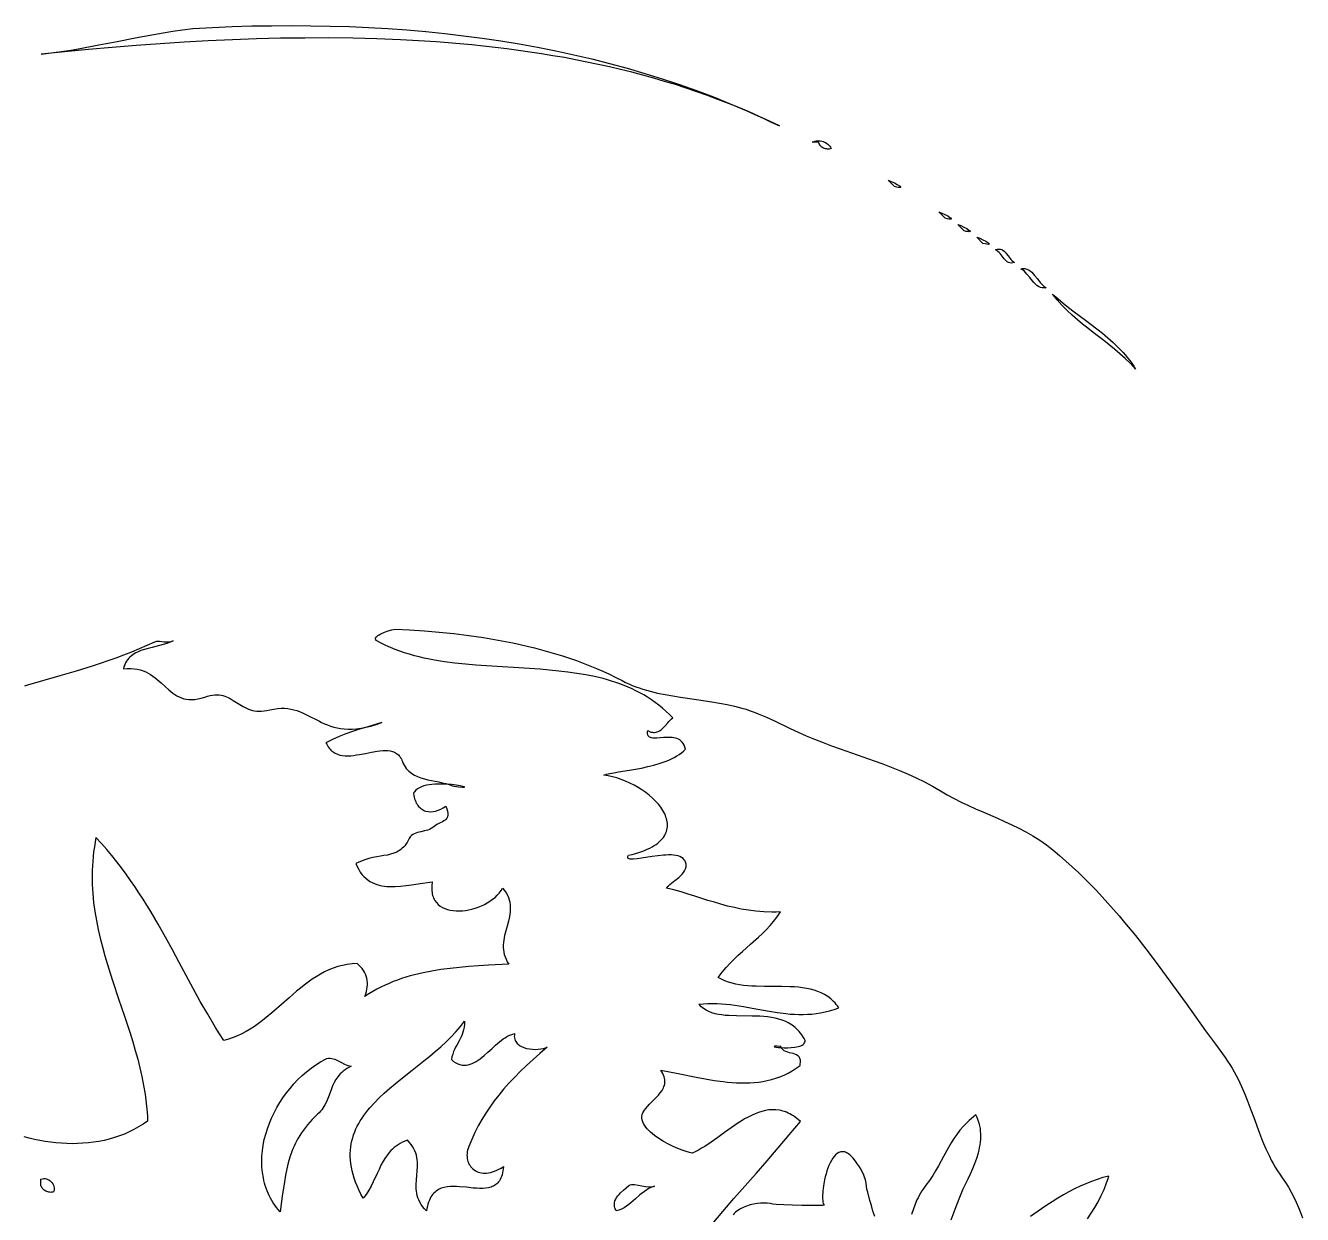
# Model space of a CAD drawing. Extents: x 1 to 451, y 1 to 714.
# Drawn here: x 204.1 to 406, y 525.9 to 714 of the extents above; entities that cross this region are included whole.
import ezdxf

# ---------------------------------------------------------------- set-up
doc = ezdxf.new("R2010")
doc.units = 0
doc.layers.add('Nível Padrão', color=1, linetype='CONTINUOUS')

msp = doc.modelspace()

# ---------------------------------------------------------------- linework, layer by layer
at = {"layer": 'Nível Padrão'}
for points in [[(230.5, 713.5), (233.63, 713.66), (236.76, 713.79), (239.87, 713.89), (242.98, 713.94), (246.07, 713.96), (249.16, 713.94), (252.23, 713.88), (255.29, 713.79), (258.33, 713.65), (261.36, 713.48), (264.38, 713.26), (267.38, 713), (270.37, 712.7), (273.34, 712.35), (276.29, 711.96), (279.23, 711.53), (282.15, 711.05), (285.04, 710.53), (287.92, 709.96), (290.78, 709.35), (293.62, 708.68), (296.44, 707.97), (299.23, 707.21), (302, 706.4), (304.75, 705.54), (307.48, 704.63), (310.18, 703.67), (312.85, 702.66), (315.5, 701.59), (318.13, 700.48), (319.43, 699.9), (320.72, 699.3), (322.01, 698.7), (323.29, 698.08), (321.71, 698.84), (320.11, 699.58), (318.49, 700.29), (316.86, 700.98), (315.23, 701.64), (313.57, 702.28), (311.91, 702.9), (310.23, 703.49), (308.54, 704.06), (306.84, 704.61), (305.13, 705.13), (303.41, 705.63), (301.67, 706.11), (299.93, 706.57), (298.18, 707), (296.42, 707.42), (294.64, 707.81), (292.86, 708.19), (291.07, 708.54), (289.28, 708.88), (287.47, 709.19), (285.66, 709.49), (283.83, 709.77), (282.01, 710.03), (280.17, 710.27), (278.33, 710.5), (276.48, 710.7), (274.63, 710.89), (272.77, 711.07), (270.9, 711.23), (269.03, 711.37), (267.16, 711.5), (265.28, 711.61), (263.39, 711.71), (259.61, 711.86), (255.82, 711.96), (252.02, 712), (248.21, 711.99), (244.4, 711.94), (240.58, 711.84), (236.77, 711.71), (232.95, 711.53), (229.14, 711.32), (225.34, 711.07), (221.54, 710.79), (217.76, 710.49), (213.99, 710.16), (210.24, 709.81), (206.51, 709.43), (208.11, 709.63), (209.68, 709.85), (211.2, 710.09), (212.7, 710.35), (215.64, 710.89), (218.53, 711.45), (221.41, 712.02), (224.34, 712.57), (225.83, 712.83), (227.35, 713.07), (228.91, 713.29), (230.5, 713.5)], [(328.5, 695.5), (328.7, 695.59), (328.91, 695.66), (329.12, 695.71), (329.34, 695.73), (329.56, 695.73), (329.77, 695.72), (329.99, 695.68), (330.2, 695.62), (330.41, 695.54), (330.6, 695.45), (330.79, 695.33), (330.96, 695.2), (331.12, 695.05), (331.27, 694.88), (331.39, 694.7), (331.5, 694.5), (331.35, 694.45), (331.19, 694.43), (331.04, 694.41), (330.88, 694.42), (330.73, 694.44), (330.58, 694.48), (330.29, 694.59), (330.03, 694.75), (329.8, 694.96), (329.71, 695.09), (329.62, 695.22), (329.55, 695.35), (329.5, 695.5), (328.5, 695.5)], [(340.5, 689.5), (340.99, 689.31), (341.48, 689.08), (341.93, 688.84), (342.28, 688.62), (342.4, 688.53), (342.47, 688.45), (342.48, 688.39), (342.47, 688.37), (342.44, 688.36), (342.32, 688.34), (342.13, 688.36), (341.86, 688.41), (341.5, 688.5), (340.5, 689.5)], [(348.5, 684.5), (348.99, 684.31), (349.48, 684.08), (349.93, 683.84), (350.28, 683.62), (350.4, 683.53), (350.47, 683.45), (350.48, 683.39), (350.47, 683.37), (350.44, 683.36), (350.32, 683.34), (350.13, 683.36), (349.86, 683.41), (349.5, 683.5), (348.5, 684.5)], [(351.5, 682.5), (351.99, 682.31), (352.48, 682.08), (352.93, 681.84), (353.28, 681.62), (353.4, 681.53), (353.47, 681.45), (353.48, 681.39), (353.47, 681.37), (353.44, 681.36), (353.32, 681.34), (353.13, 681.36), (352.86, 681.41), (352.5, 681.5), (351.5, 682.5)], [(354.5, 680.5), (354.99, 680.31), (355.48, 680.08), (355.93, 679.84), (356.28, 679.62), (356.4, 679.53), (356.47, 679.45), (356.48, 679.39), (356.47, 679.37), (356.44, 679.36), (356.32, 679.34), (356.13, 679.36), (355.86, 679.41), (355.5, 679.5), (354.5, 680.5)], [(357.5, 678.5), (357.77, 678.58), (358.02, 678.61), (358.25, 678.59), (358.46, 678.52), (358.66, 678.41), (358.84, 678.27), (359.01, 678.1), (359.17, 677.92), (359.49, 677.52), (359.8, 677.11), (359.96, 676.93), (360.13, 676.76), (360.31, 676.61), (360.5, 676.5), (360.23, 676.42), (359.98, 676.39), (359.75, 676.41), (359.54, 676.48), (359.34, 676.59), (359.16, 676.73), (358.99, 676.9), (358.83, 677.08), (358.51, 677.48), (358.2, 677.89), (358.04, 678.07), (357.87, 678.24), (357.69, 678.39), (357.5, 678.5)], [(361.5, 675.5), (361.67, 675.53), (361.83, 675.54), (361.99, 675.54), (362.14, 675.52), (362.43, 675.45), (362.7, 675.32), (362.96, 675.14), (363.21, 674.94), (363.44, 674.7), (363.67, 674.44), (364.12, 673.89), (364.56, 673.34), (364.78, 673.09), (365.01, 672.86), (365.25, 672.66), (365.5, 672.49), (365.33, 672.46), (365.17, 672.45), (365.01, 672.45), (364.86, 672.47), (364.57, 672.55), (364.3, 672.68), (364.04, 672.85), (363.79, 673.06), (363.56, 673.3), (363.33, 673.56), (362.89, 674.11), (362.45, 674.65), (362.22, 674.91), (361.99, 675.14), (361.75, 675.34), (361.5, 675.5)], [(366.5, 671.5), (367.32, 670.78), (368.16, 670.07), (369.04, 669.38), (369.92, 668.7), (371.73, 667.35), (373.53, 665.98), (374.41, 665.28), (375.27, 664.56), (376.1, 663.82), (376.9, 663.05), (377.66, 662.25), (378.02, 661.84), (378.37, 661.42), (378.71, 660.98), (379.03, 660.54), (379.34, 660.09), (379.64, 659.63), (378.81, 660.49), (377.98, 661.3), (377.15, 662.06), (376.3, 662.77), (375.46, 663.46), (374.61, 664.12), (372.92, 665.42), (372.08, 666.07), (371.25, 666.74), (370.43, 667.42), (369.61, 668.14), (368.81, 668.9), (368.02, 669.7), (367.25, 670.57), (366.87, 671.03), (366.5, 671.5)], [(273.5, 556.5), (273.48, 556), (273.43, 555.54), (273.35, 555.12), (273.24, 554.73), (273.11, 554.36), (272.96, 554.01), (272.62, 553.36), (272.26, 552.71), (272.09, 552.38), (271.92, 552.03), (271.76, 551.67), (271.63, 551.28), (271.51, 550.86), (271.41, 550.4), (271.76, 550.13), (272.1, 549.91), (272.44, 549.74), (272.77, 549.62), (273.1, 549.55), (273.43, 549.52), (273.75, 549.54), (274.08, 549.59), (274.4, 549.68), (274.72, 549.8), (275.03, 549.95), (275.35, 550.13), (275.66, 550.33), (275.97, 550.55), (276.58, 551.04), (277.2, 551.57), (277.8, 552.13), (278.41, 552.68), (279.01, 553.2), (279.61, 553.67), (279.91, 553.87), (280.21, 554.06), (280.51, 554.22), (280.81, 554.35), (281.11, 554.45), (281.41, 554.52), (281.38, 554.28), (281.37, 554.05), (281.39, 553.84), (281.44, 553.64), (281.5, 553.45), (281.59, 553.28), (281.7, 553.12), (281.83, 552.97), (281.97, 552.83), (282.13, 552.71), (282.3, 552.59), (282.49, 552.49), (282.89, 552.32), (283.32, 552.19), (283.78, 552.1), (284.24, 552.04), (284.71, 552.03), (285.16, 552.04), (285.58, 552.09), (285.97, 552.16), (286.31, 552.27), (286.59, 552.4), (285.43, 551.39), (284.33, 550.42), (283.29, 549.46), (282.31, 548.52), (281.38, 547.58), (280.5, 546.66), (279.68, 545.73), (278.9, 544.8), (278.17, 543.87), (277.48, 542.91), (276.84, 541.94), (276.23, 540.95), (275.66, 539.93), (275.13, 538.87), (274.63, 537.77), (274.15, 536.64), (274.06, 536.36), (273.98, 536.08), (273.93, 535.8), (273.89, 535.53), (273.88, 535.27), (273.89, 535.01), (273.92, 534.76), (273.97, 534.51), (274.04, 534.28), (274.13, 534.06), (274.23, 533.84), (274.36, 533.64), (274.49, 533.45), (274.65, 533.27), (274.82, 533.11), (275.01, 532.97), (275.21, 532.84), (275.43, 532.72), (275.66, 532.63), (275.9, 532.55), (276.15, 532.5), (276.42, 532.47), (276.7, 532.45), (276.99, 532.47), (277.29, 532.5), (277.6, 532.56), (277.92, 532.65), (278.25, 532.76), (278.59, 532.9), (278.93, 533.07), (279.28, 533.26), (279.64, 533.49), (279.61, 533.13), (279.56, 532.8), (279.5, 532.49), (279.43, 532.2), (279.35, 531.94), (279.25, 531.69), (279.14, 531.47), (279.02, 531.26), (278.89, 531.08), (278.74, 530.91), (278.59, 530.76), (278.43, 530.63), (278.26, 530.52), (278.08, 530.41), (277.89, 530.33), (277.69, 530.25), (277.27, 530.14), (276.83, 530.07), (276.37, 530.04), (275.88, 530.04), (275.38, 530.06), (274.87, 530.1), (273.82, 530.21), (272.76, 530.31), (272.24, 530.34), (271.72, 530.35), (271.22, 530.33), (270.73, 530.28), (270.26, 530.19), (269.82, 530.05), (269.6, 529.96), (269.4, 529.86), (269.2, 529.74), (269.01, 529.61), (268.83, 529.46), (268.65, 529.29), (268.49, 529.11), (268.33, 528.9), (268.19, 528.68), (268.05, 528.43), (267.93, 528.17), (267.81, 527.88), (267.71, 527.57), (267.63, 527.23), (267.55, 526.87), (267.49, 526.49), (267.16, 526.83), (266.87, 527.17), (266.63, 527.51), (266.42, 527.86), (266.25, 528.21), (266.12, 528.56), (266.02, 528.91), (265.94, 529.26), (265.88, 529.62), (265.85, 529.97), (265.84, 530.33), (265.84, 530.68), (265.88, 531.39), (265.94, 532.1), (266, 532.82), (266.04, 533.52), (266.04, 533.88), (266.03, 534.23), (266, 534.58), (265.95, 534.93), (265.88, 535.28), (265.78, 535.62), (265.65, 535.97), (265.49, 536.31), (265.29, 536.65), (265.05, 536.98), (264.77, 537.32), (264.45, 537.65), (264.04, 537.5), (263.66, 537.33), (263.31, 537.14), (262.98, 536.94), (262.67, 536.73), (262.38, 536.5), (262.1, 536.26), (261.85, 536.01), (261.61, 535.75), (261.39, 535.48), (261.18, 535.2), (260.98, 534.91), (260.62, 534.32), (260.28, 533.69), (259.97, 533.05), (259.67, 532.39), (259.05, 531.06), (258.72, 530.39), (258.35, 529.74), (257.93, 529.1), (257.71, 528.79), (257.46, 528.48), (257.11, 529.14), (256.79, 529.79), (256.51, 530.43), (256.26, 531.05), (256.04, 531.66), (255.86, 532.26), (255.71, 532.84), (255.59, 533.41), (255.51, 533.97), (255.45, 534.52), (255.42, 535.06), (255.42, 535.58), (255.44, 536.1), (255.5, 536.6), (255.57, 537.1), (255.68, 537.58), (255.8, 538.06), (255.95, 538.53), (256.12, 538.99), (256.32, 539.44), (256.53, 539.88), (256.76, 540.32), (257.01, 540.75), (257.29, 541.17), (257.57, 541.59), (257.88, 542), (258.2, 542.41), (258.53, 542.8), (259.24, 543.59), (260, 544.36), (260.8, 545.11), (261.64, 545.85), (262.51, 546.58), (263.4, 547.3), (265.23, 548.75), (267.07, 550.19), (267.98, 550.93), (268.87, 551.67), (269.74, 552.43), (270.57, 553.2), (271.38, 553.99), (272.14, 554.8), (272.85, 555.64), (273.18, 556.07), (273.5, 556.5)], [(251.5, 550.5), (251.74, 550.59), (251.98, 550.64), (252.23, 550.64), (252.48, 550.61), (252.73, 550.55), (252.98, 550.46), (253.49, 550.23), (254.01, 549.96), (254.53, 549.7), (254.79, 549.59), (255.05, 549.49), (255.31, 549.41), (255.57, 549.36), (255.21, 549.17), (254.89, 548.98), (254.59, 548.79), (254.32, 548.58), (254.07, 548.37), (253.84, 548.16), (253.64, 547.94), (253.45, 547.71), (253.28, 547.48), (253.12, 547.25), (252.85, 546.77), (252.63, 546.28), (252.43, 545.78), (252.06, 544.76), (251.87, 544.25), (251.65, 543.74), (251.39, 543.23), (251.08, 542.74), (250.9, 542.49), (250.7, 542.24), (250.49, 542), (250.25, 541.77), (249.81, 541.34), (249.4, 540.92), (249.02, 540.5), (248.66, 540.09), (248.32, 539.67), (248.01, 539.26), (247.71, 538.84), (247.44, 538.43), (247.19, 538.01), (246.95, 537.59), (246.74, 537.17), (246.54, 536.74), (246.35, 536.31), (246.18, 535.87), (245.87, 534.98), (245.61, 534.06), (245.39, 533.11), (245.19, 532.11), (245.01, 531.07), (244.67, 528.83), (244.31, 526.33), (244.02, 526.68), (243.74, 527.03), (243.48, 527.39), (243.24, 527.76), (243.01, 528.13), (242.8, 528.51), (242.61, 528.89), (242.43, 529.28), (242.26, 529.67), (242.11, 530.07), (241.98, 530.48), (241.86, 530.89), (241.76, 531.3), (241.67, 531.71), (241.53, 532.55), (241.45, 533.41), (241.42, 534.27), (241.45, 535.13), (241.52, 536), (241.65, 536.88), (241.82, 537.75), (242.05, 538.61), (242.31, 539.47), (242.62, 540.33), (242.98, 541.17), (243.37, 542), (243.8, 542.81), (244.27, 543.61), (244.78, 544.38), (245.32, 545.14), (245.89, 545.86), (246.5, 546.57), (247.13, 547.24), (247.8, 547.87), (248.49, 548.48), (249.21, 549.05), (249.95, 549.57), (250.71, 550.06), (251.5, 550.5)], [(206.5, 531.5), (206.72, 531.57), (206.93, 531.6), (207.15, 531.59), (207.36, 531.55), (207.56, 531.47), (207.76, 531.37), (207.94, 531.25), (208.1, 531.1), (208.25, 530.94), (208.37, 530.76), (208.47, 530.56), (208.55, 530.36), (208.59, 530.15), (208.6, 529.93), (208.57, 529.72), (208.5, 529.5), (208.35, 529.45), (208.19, 529.43), (208.04, 529.41), (207.88, 529.42), (207.73, 529.44), (207.58, 529.48), (207.29, 529.59), (207.03, 529.75), (206.8, 529.96), (206.71, 530.09), (206.62, 530.22), (206.55, 530.35), (206.5, 530.5), (206.5, 531.5)], [(299.5, 530.5), (299.68, 530.58), (299.89, 530.63), (300.13, 530.65), (300.38, 530.64), (300.94, 530.57), (301.54, 530.47), (302.13, 530.36), (302.68, 530.29), (302.93, 530.28), (303.16, 530.29), (303.36, 530.33), (303.53, 530.4), (303.11, 530.25), (302.7, 530.06), (302.32, 529.83), (301.94, 529.57), (301.58, 529.29), (301.22, 529), (300.52, 528.38), (299.82, 527.77), (299.46, 527.48), (299.1, 527.22), (298.72, 526.98), (298.33, 526.78), (297.92, 526.61), (297.49, 526.5), (297.4, 526.66), (297.33, 526.83), (297.27, 526.99), (297.23, 527.15), (297.2, 527.46), (297.22, 527.76), (297.29, 528.05), (297.4, 528.33), (297.55, 528.59), (297.74, 528.85), (297.94, 529.09), (298.16, 529.33), (298.63, 529.76), (299.5, 530.5)]]:
    msp.add_lwpolyline(points, close=True, dxfattribs=at)
for points in [[(312.64, 524.38), (314.37, 526.41), (316.11, 528.42), (319.6, 532.4), (321.35, 534.41), (323.1, 536.44), (324.86, 538.51), (326.61, 540.62), (326.34, 540.87), (326.06, 541.1), (325.79, 541.31), (325.51, 541.5), (325.23, 541.67), (324.96, 541.83), (324.68, 541.96), (324.4, 542.08), (324.13, 542.19), (323.85, 542.27), (323.57, 542.34), (323.3, 542.4), (322.74, 542.47), (322.19, 542.48), (321.64, 542.44), (321.09, 542.35), (320.53, 542.22), (319.98, 542.05), (319.44, 541.83), (318.89, 541.59), (318.34, 541.32), (317.8, 541.02), (317.26, 540.69), (316.72, 540.35), (315.65, 539.62), (314.59, 538.86), (313.54, 538.1), (312.51, 537.37), (311.5, 536.69), (310.99, 536.38), (310.5, 536.1), (310, 535.84), (309.51, 535.62), (309.09, 535.7), (308.55, 535.85), (307.92, 536.07), (307.23, 536.34), (306.49, 536.67), (305.73, 537.05), (304.98, 537.47), (304.24, 537.93), (303.55, 538.41), (303.23, 538.67), (302.93, 538.93), (302.65, 539.2), (302.39, 539.47), (302.17, 539.74), (301.97, 540.02), (301.81, 540.3), (301.69, 540.58), (301.6, 540.86), (301.56, 541.15), (301.56, 541.43), (301.6, 541.71), (301.7, 541.99), (301.85, 542.27), (302.12, 542.64), (302.42, 543.01), (302.76, 543.36), (303.11, 543.72), (303.82, 544.43), (304.15, 544.79), (304.46, 545.16), (304.73, 545.54), (304.94, 545.93), (305.03, 546.14), (305.1, 546.34), (305.15, 546.56), (305.18, 546.77), (305.19, 546.99), (305.17, 547.22), (305.13, 547.45), (305.07, 547.69), (304.98, 547.94), (304.86, 548.19), (304.72, 548.45), (304.54, 548.72), (305.9, 548.48), (307.29, 548.21), (310.11, 547.64), (311.54, 547.37), (312.96, 547.13), (314.39, 546.93), (315.1, 546.85), (315.81, 546.79), (316.52, 546.75), (317.23, 546.72), (317.93, 546.72), (318.63, 546.74), (319.33, 546.79), (320.02, 546.86), (320.7, 546.96), (321.38, 547.1), (322.06, 547.26), (322.72, 547.46), (323.38, 547.7), (324.03, 547.97), (324.68, 548.29), (325.31, 548.64), (325.94, 549.04), (326.56, 549.49), (326.6, 549.72), (326.62, 549.94), (326.62, 550.13), (326.61, 550.3), (326.58, 550.46), (326.53, 550.6), (326.47, 550.72), (326.4, 550.83), (326.32, 550.93), (326.22, 551.01), (326, 551.16), (325.75, 551.26), (325.48, 551.35), (324.9, 551.5), (324.61, 551.58), (324.33, 551.69), (324.07, 551.82), (323.84, 551.99), (323.74, 552.09), (323.65, 552.2), (323.57, 552.33), (323.5, 552.48), (322.92, 552.51), (322.59, 552.51), (322.47, 552.49), (322.48, 552.47), (322.53, 552.45), (322.75, 552.4), (323.09, 552.35), (323.53, 552.31), (324.05, 552.28), (324.61, 552.28), (325.18, 552.3), (325.74, 552.36), (326.26, 552.46), (326.5, 552.52), (326.71, 552.61), (326.9, 552.7), (327.06, 552.81), (327.2, 552.94), (327.29, 553.09), (327.35, 553.25), (327.37, 553.43), (327.2, 553.74), (327.02, 554.04), (326.83, 554.32), (326.63, 554.58), (326.43, 554.83), (326.22, 555.06), (326, 555.28), (325.78, 555.48), (325.3, 555.84), (324.81, 556.15), (324.29, 556.42), (323.75, 556.64), (323.19, 556.82), (322.62, 556.96), (322.03, 557.07), (321.43, 557.16), (320.83, 557.22), (320.21, 557.26), (318.97, 557.3), (316.51, 557.32), (315.32, 557.36), (314.74, 557.41), (314.18, 557.47), (313.64, 557.56), (313.12, 557.67), (312.62, 557.82), (312.14, 558.01), (311.69, 558.23), (311.27, 558.5), (311.07, 558.66), (310.88, 558.82), (310.7, 559), (310.53, 559.19), (311.27, 559.25), (312, 559.28), (312.72, 559.28), (313.44, 559.27), (314.15, 559.23), (314.85, 559.17), (315.55, 559.1), (316.24, 559.01), (317.62, 558.8), (318.97, 558.56), (321.66, 558.07), (323, 557.86), (324.34, 557.69), (325.02, 557.62), (325.69, 557.58), (326.37, 557.55), (327.05, 557.55), (327.74, 557.57), (328.43, 557.62), (329.12, 557.7), (329.82, 557.82), (330.53, 557.96), (331.24, 558.14), (331.96, 558.36), (332.69, 558.62), (332.5, 558.89), (332.3, 559.15), (332.1, 559.39), (331.88, 559.62), (331.44, 560.03), (330.96, 560.39), (330.45, 560.71), (329.92, 560.98), (329.37, 561.2), (328.8, 561.39), (328.2, 561.55), (327.59, 561.68), (326.96, 561.78), (326.32, 561.85), (325.67, 561.9), (325.01, 561.94), (323.67, 561.97), (320.94, 561.97), (319.6, 562), (318.93, 562.02), (318.28, 562.07), (317.64, 562.13), (317.01, 562.22), (316.39, 562.34), (315.8, 562.48), (315.22, 562.66), (314.66, 562.87), (314.13, 563.12), (313.62, 563.42), (314.24, 564.23), (314.86, 564.97), (315.5, 565.67), (316.14, 566.32), (316.79, 566.94), (317.44, 567.53), (318.73, 568.66), (319.99, 569.78), (320.61, 570.36), (321.22, 570.96), (321.82, 571.6), (322.39, 572.27), (322.95, 572.99), (323.49, 573.77), (322.8, 573.75), (322.12, 573.75), (320.82, 573.8), (319.59, 573.89), (318.41, 574.04), (317.27, 574.22), (316.18, 574.45), (315.11, 574.7), (314.06, 574.98), (313.03, 575.29), (312, 575.6), (309.92, 576.27), (308.85, 576.6), (307.75, 576.93), (306.61, 577.24), (305.42, 577.55), (305.56, 577.72), (305.74, 577.91), (305.96, 578.11), (306.21, 578.32), (306.78, 578.76), (307.37, 579.23), (307.64, 579.49), (307.9, 579.75), (308.13, 580.02), (308.31, 580.29), (308.45, 580.58), (308.5, 580.73), (308.53, 580.88), (308.55, 581.03), (308.55, 581.18), (308.53, 581.34), (308.49, 581.5), (308.44, 581.64), (308.39, 581.78), (308.32, 581.9), (308.25, 582.02), (308.06, 582.22), (307.83, 582.38), (307.56, 582.52), (307.26, 582.62), (306.93, 582.7), (306.57, 582.75), (306.18, 582.78), (305.78, 582.78), (305.36, 582.77), (304.94, 582.75), (304.05, 582.66), (303.17, 582.53), (301.5, 582.27), (300.78, 582.16), (300.17, 582.11), (299.92, 582.1), (299.7, 582.11), (299.53, 582.15), (299.41, 582.21), (299.33, 582.29), (299.32, 582.34), (299.31, 582.4), (299.35, 582.55), (299.45, 582.72), (300.02, 582.86), (300.55, 583.01), (301.06, 583.16), (301.54, 583.33), (301.98, 583.5), (302.4, 583.68), (302.79, 583.86), (303.15, 584.05), (303.49, 584.25), (303.79, 584.45), (304.08, 584.66), (304.33, 584.88), (304.56, 585.1), (304.77, 585.32), (304.95, 585.55), (305.11, 585.79), (305.24, 586.02), (305.35, 586.26), (305.44, 586.51), (305.51, 586.75), (305.56, 587), (305.59, 587.25), (305.6, 587.51), (305.59, 587.76), (305.56, 588.02), (305.51, 588.27), (305.44, 588.53), (305.36, 588.78), (305.26, 589.04), (305.15, 589.3), (304.87, 589.81), (304.54, 590.31), (304.15, 590.81), (303.71, 591.29), (303.23, 591.76), (302.71, 592.21), (302.15, 592.65), (301.56, 593.06), (300.95, 593.45), (300.31, 593.82), (299.65, 594.15), (298.98, 594.46), (298.29, 594.72), (297.6, 594.95), (296.91, 595.15), (296.22, 595.3), (295.54, 595.4), (295.94, 595.54), (296.47, 595.67), (297.11, 595.79), (297.86, 595.91), (299.57, 596.19), (300.51, 596.35), (301.49, 596.53), (302.48, 596.75), (303.46, 596.99), (304.43, 597.28), (304.91, 597.44), (305.37, 597.61), (305.82, 597.79), (306.25, 597.99), (306.67, 598.2), (307.07, 598.43), (307.45, 598.67), (307.81, 598.92), (308.14, 599.2), (308.44, 599.49), (308.35, 599.83), (308.23, 600.13), (308.09, 600.39), (307.92, 600.61), (307.74, 600.8), (307.54, 600.96), (307.32, 601.09), (307.09, 601.19), (306.84, 601.26), (306.59, 601.32), (306.32, 601.35), (306.06, 601.37), (305.51, 601.37), (304.96, 601.34), (303.93, 601.26), (303.47, 601.26), (303.27, 601.27), (303.08, 601.3), (302.91, 601.35), (302.77, 601.43), (302.65, 601.52), (302.55, 601.64), (302.49, 601.79), (302.45, 601.97), (302.44, 602.19), (302.47, 602.44), (302.85, 602.27), (303.03, 602.22), (303.2, 602.18), (303.37, 602.16), (303.53, 602.16), (303.82, 602.19), (304.1, 602.28), (304.35, 602.4), (304.59, 602.57), (304.81, 602.76), (305.02, 602.97), (305.23, 603.2), (305.63, 603.67), (305.83, 603.9), (306.03, 604.11), (306.24, 604.3), (306.46, 604.46), (305.91, 605.01), (305.36, 605.52), (304.79, 606.01), (304.22, 606.48), (303.63, 606.91), (303.05, 607.33), (302.45, 607.72), (301.84, 608.08), (301.23, 608.43), (300.61, 608.75), (299.99, 609.05), (299.36, 609.34), (298.72, 609.6), (298.07, 609.85), (297.42, 610.08), (296.76, 610.29), (296.09, 610.49), (295.42, 610.67), (294.06, 610.99), (292.68, 611.27), (291.28, 611.5), (289.85, 611.7), (288.41, 611.87), (286.95, 612.02), (285.47, 612.15), (283.77, 612.28), (282.07, 612.39), (278.67, 612.59), (276.98, 612.69), (275.3, 612.81), (273.63, 612.95), (271.98, 613.13), (270.34, 613.34), (268.73, 613.6), (267.93, 613.75), (267.13, 613.91), (266.34, 614.1), (265.56, 614.29), (264.79, 614.51), (264.02, 614.75), (263.27, 615), (262.52, 615.28), (261.77, 615.58), (261.04, 615.9), (260.32, 616.25), (259.6, 616.62), (259.53, 616.69), (259.47, 616.76), (259.44, 616.84), (259.42, 616.91), (259.42, 616.98), (259.43, 617.05), (259.5, 617.2), (259.63, 617.34), (259.8, 617.48), (260.01, 617.61), (260.26, 617.74), (260.81, 617.99), (261.41, 618.2), (261.99, 618.37), (262.5, 618.5), (262.5, 618.5), (264.81, 618.38), (267.14, 618.23), (269.48, 618.03), (271.82, 617.79), (274.16, 617.5), (276.49, 617.16), (278.82, 616.77), (279.97, 616.55), (281.12, 616.32), (282.27, 616.07), (283.41, 615.81), (284.54, 615.53), (285.67, 615.24), (286.79, 614.93), (287.9, 614.6), (289, 614.26), (290.1, 613.9), (291.18, 613.52), (292.25, 613.13), (293.31, 612.71), (294.36, 612.28), (295.39, 611.82), (296.42, 611.35), (297.42, 610.86), (298.42, 610.35), (298.94, 610.08), (299.48, 609.83), (300.02, 609.6), (300.57, 609.39), (301.13, 609.19), (301.7, 609.01), (302.86, 608.67), (304.04, 608.39), (305.24, 608.14), (306.46, 607.92), (307.68, 607.72), (310.16, 607.36), (312.62, 606.99), (313.83, 606.79), (315.03, 606.56), (316.21, 606.3), (317.36, 606.01), (318.02, 605.81), (318.67, 605.59), (319.32, 605.36), (319.96, 605.11), (321.24, 604.57), (322.5, 603.99), (325.02, 602.78), (326.28, 602.19), (327.55, 601.63), (328.87, 601.08), (330.2, 600.56), (331.54, 600.06), (332.89, 599.58), (335.59, 598.63), (338.3, 597.68), (339.65, 597.18), (340.99, 596.67), (342.32, 596.13), (343.64, 595.57), (344.94, 594.97), (346.23, 594.33), (347.51, 593.65), (348.76, 592.92), (349.84, 592.28), (350.94, 591.69), (352.06, 591.13), (353.19, 590.6), (354.33, 590.08), (355.48, 589.58), (357.78, 588.59), (358.92, 588.08), (360.06, 587.56), (361.19, 587), (362.3, 586.42), (363.4, 585.79), (364.48, 585.11), (365.01, 584.75), (365.53, 584.37), (366.05, 583.98), (366.56, 583.57), (367.6, 582.71), (368.61, 581.82), (369.61, 580.92), (370.6, 579.99), (371.56, 579.05), (372.51, 578.1), (373.44, 577.13), (374.36, 576.15), (375.27, 575.16), (376.16, 574.15), (377.04, 573.13), (377.9, 572.1), (379.6, 570.02), (381.26, 567.91), (382.89, 565.77), (384.49, 563.61), (386.07, 561.45), (387.62, 559.28), (390.71, 554.97), (392.25, 552.83), (393.8, 550.72), (394.18, 550.18), (394.55, 549.62), (394.9, 549.06), (395.23, 548.49), (395.54, 547.92), (395.84, 547.33), (396.4, 546.14), (396.92, 544.93), (397.41, 543.71), (397.87, 542.47), (398.33, 541.23), (399.25, 538.75), (399.73, 537.52), (400.24, 536.31), (400.8, 535.12), (401.09, 534.53), (401.4, 533.96), (401.73, 533.38), (402.07, 532.82), (402.43, 532.27), (402.81, 531.73), (403.33, 530.98), (403.8, 530.22), (404.25, 529.44), (404.66, 528.65), (405.04, 527.85), (405.4, 527.04), (405.73, 526.21), (406.03, 525.38)], [(203.97, 609.55), (204.44, 609.69), (209.55, 611.15), (212.1, 611.9), (214.63, 612.69), (215.89, 613.1), (217.14, 613.53), (218.39, 613.98), (219.63, 614.44), (220.86, 614.92), (222.08, 615.42), (223.3, 615.95), (224.5, 616.5), (224.5, 616.5), (224.67, 616.54), (224.85, 616.57), (225.22, 616.57), (225.61, 616.54), (226, 616.5), (226.38, 616.47), (226.75, 616.47), (226.93, 616.49), (227.1, 616.52), (227.26, 616.58), (227.41, 616.66), (227.17, 616.53), (226.93, 616.41), (226.4, 616.21), (225.85, 616.04), (225.27, 615.88), (224.07, 615.6), (223.48, 615.45), (222.89, 615.28), (222.32, 615.09), (221.77, 614.86), (221.51, 614.73), (221.26, 614.59), (221.02, 614.44), (220.8, 614.27), (220.58, 614.08), (220.38, 613.88), (220.2, 613.66), (220.03, 613.42), (219.87, 613.15), (219.74, 612.87), (219.62, 612.57), (219.53, 612.24), (220.13, 612.28), (220.7, 612.28), (221.23, 612.24), (221.73, 612.16), (222.2, 612.04), (222.65, 611.89), (223.07, 611.72), (223.47, 611.52), (223.84, 611.3), (224.21, 611.06), (224.55, 610.81), (224.88, 610.54), (225.52, 609.99), (226.13, 609.42), (226.74, 608.88), (227.05, 608.62), (227.36, 608.38), (227.68, 608.16), (228.01, 607.95), (228.36, 607.77), (228.72, 607.62), (229.09, 607.49), (229.49, 607.4), (229.91, 607.35), (230.35, 607.34), (230.82, 607.37), (231.31, 607.45), (231.84, 607.58), (232.41, 607.76), (232.83, 607.9), (233.24, 608), (233.62, 608.07), (233.99, 608.11), (234.34, 608.11), (234.67, 608.09), (234.98, 608.05), (235.29, 607.98), (235.58, 607.89), (235.86, 607.78), (236.13, 607.66), (236.4, 607.52), (236.91, 607.22), (237.42, 606.9), (237.93, 606.57), (238.46, 606.25), (239.02, 605.97), (239.32, 605.85), (239.62, 605.74), (239.94, 605.65), (240.28, 605.58), (240.63, 605.53), (241, 605.51), (241.39, 605.52), (241.8, 605.55), (242.24, 605.62), (242.7, 605.72), (243.32, 605.85), (243.91, 605.94), (244.47, 605.98), (245.01, 605.97), (245.53, 605.93), (246.02, 605.85), (246.5, 605.74), (246.96, 605.61), (247.41, 605.45), (247.85, 605.27), (248.71, 604.86), (250.43, 603.97), (250.88, 603.75), (251.33, 603.54), (251.81, 603.35), (252.29, 603.17), (252.8, 603.01), (253.33, 602.88), (253.89, 602.78), (254.47, 602.71), (255.08, 602.67), (255.72, 602.68), (256.4, 602.73), (257.12, 602.82), (257.88, 602.97), (258.68, 603.17), (259.53, 603.42), (260.42, 603.75), (258.03, 603.01), (256.89, 602.66), (255.79, 602.3), (254.71, 601.92), (253.66, 601.51), (252.62, 601.05), (252.1, 600.8), (251.58, 600.53), (251.69, 600.3), (251.81, 600.07), (251.94, 599.87), (252.08, 599.68), (252.22, 599.51), (252.37, 599.35), (252.53, 599.21), (252.69, 599.08), (253.03, 598.87), (253.4, 598.7), (253.79, 598.58), (254.19, 598.5), (254.62, 598.46), (255.05, 598.46), (255.5, 598.48), (255.95, 598.52), (256.42, 598.59), (256.89, 598.66), (257.83, 598.85), (258.77, 599.04), (259.68, 599.2), (260.12, 599.26), (260.55, 599.3), (260.97, 599.31), (261.37, 599.3), (261.74, 599.25), (262.1, 599.16), (262.44, 599.03), (262.75, 598.85), (262.89, 598.74), (263.03, 598.62), (263.16, 598.48), (263.28, 598.33), (263.39, 598.16), (263.5, 597.98), (263.6, 597.78), (263.68, 597.57), (263.81, 597.26), (263.96, 596.98), (264.11, 596.72), (264.28, 596.47), (264.47, 596.25), (264.67, 596.05), (264.87, 595.86), (265.09, 595.69), (265.32, 595.54), (265.56, 595.4), (266.06, 595.16), (266.59, 594.96), (267.14, 594.8), (267.71, 594.66), (268.28, 594.54), (269.42, 594.32), (269.98, 594.2), (270.53, 594.07), (271.05, 593.91), (271.53, 593.72), (272.53, 593.57), (273.16, 593.5), (273.47, 593.5), (273.51, 593.51), (273.48, 593.54), (273.24, 593.62), (272.79, 593.72), (272.18, 593.82), (271.43, 593.91), (270.58, 593.97), (269.69, 594), (269.23, 593.99), (268.78, 593.97), (268.33, 593.93), (267.9, 593.87), (267.48, 593.79), (267.08, 593.69), (266.71, 593.56), (266.37, 593.41), (266.07, 593.23), (265.81, 593.01), (265.59, 592.77), (265.5, 592.63), (265.43, 592.49), (265.47, 592.2), (265.53, 591.93), (265.6, 591.67), (265.68, 591.43), (265.77, 591.2), (265.87, 590.99), (265.98, 590.8), (266.1, 590.62), (266.23, 590.45), (266.37, 590.31), (266.52, 590.17), (266.68, 590.05), (266.84, 589.95), (267.01, 589.86), (267.18, 589.78), (267.36, 589.72), (267.73, 589.64), (268.12, 589.61), (268.52, 589.63), (268.92, 589.71), (269.33, 589.84), (269.73, 590.01), (270.13, 590.24), (270.51, 590.51), (270.7, 590.06), (270.81, 589.68), (270.87, 589.35), (270.86, 589.06), (270.81, 588.82), (270.71, 588.62), (270.57, 588.44), (270.41, 588.29), (270.22, 588.16), (270, 588.04), (269.55, 587.82), (269.1, 587.59), (268.9, 587.45), (268.71, 587.29), (268.48, 587.1), (268.23, 586.94), (267.97, 586.82), (267.7, 586.72), (267.43, 586.64), (267.14, 586.58), (266.58, 586.46), (266.03, 586.33), (265.77, 586.25), (265.53, 586.14), (265.3, 586.01), (265.09, 585.84), (264.91, 585.63), (264.76, 585.37), (264.59, 585.05), (264.41, 584.75), (264.22, 584.48), (264.03, 584.24), (263.83, 584.02), (263.63, 583.83), (263.42, 583.65), (263.21, 583.5), (262.99, 583.36), (262.77, 583.24), (262.3, 583.04), (261.81, 582.89), (261.29, 582.77), (260.75, 582.67), (260.19, 582.57), (259.6, 582.47), (258.99, 582.35), (258.36, 582.2), (257.7, 582.01), (257.02, 581.75), (256.67, 581.6), (256.31, 581.43), (256.52, 580.94), (256.75, 580.49), (257, 580.08), (257.27, 579.71), (257.56, 579.38), (257.86, 579.09), (258.18, 578.83), (258.52, 578.6), (258.87, 578.41), (259.24, 578.25), (259.62, 578.11), (260, 578), (260.4, 577.91), (260.81, 577.85), (261.22, 577.81), (261.65, 577.78), (262.07, 577.78), (262.5, 577.78), (263.38, 577.84), (264.25, 577.94), (265.12, 578.06), (266.82, 578.32), (267.62, 578.44), (268.39, 578.52), (268.32, 577.92), (268.31, 577.36), (268.32, 577.1), (268.35, 576.85), (268.4, 576.61), (268.45, 576.38), (268.52, 576.17), (268.6, 575.96), (268.7, 575.77), (268.8, 575.58), (269.04, 575.25), (269.33, 574.95), (269.65, 574.69), (270, 574.47), (270.39, 574.29), (270.8, 574.15), (271.24, 574.04), (271.69, 573.97), (272.17, 573.93), (272.65, 573.93), (273.15, 573.95), (273.65, 574.01), (274.16, 574.1), (274.67, 574.22), (275.17, 574.36), (275.67, 574.53), (276.16, 574.73), (276.63, 574.95), (277.08, 575.2), (277.52, 575.47), (277.93, 575.76), (278.32, 576.07), (278.67, 576.41), (278.99, 576.76), (279.28, 577.13), (279.52, 577.52), (279.82, 577.15), (280.07, 576.77), (280.27, 576.4), (280.43, 576.03), (280.56, 575.66), (280.65, 575.29), (280.7, 574.91), (280.73, 574.54), (280.73, 574.17), (280.7, 573.79), (280.65, 573.42), (280.59, 573.05), (280.43, 572.3), (280.23, 571.54), (280.03, 570.79), (279.84, 570.04), (279.7, 569.29), (279.65, 568.91), (279.63, 568.53), (279.62, 568.15), (279.64, 567.78), (279.69, 567.4), (279.78, 567.02), (279.9, 566.65), (280.06, 566.27), (280.25, 565.89), (280.5, 565.51), (277.27, 565.32), (275.71, 565.23), (274.18, 565.12), (272.68, 564.99), (271.2, 564.83), (269.75, 564.65), (268.33, 564.42), (266.94, 564.15), (266.25, 563.99), (265.56, 563.83), (264.88, 563.64), (264.21, 563.44), (263.54, 563.23), (262.88, 562.99), (262.22, 562.74), (261.57, 562.47), (260.92, 562.18), (260.28, 561.87), (259.64, 561.54), (259, 561.19), (258.37, 560.81), (257.74, 560.41), (257.87, 560.79), (257.97, 561.16), (258.05, 561.53), (258.1, 561.89), (258.12, 562.25), (258.12, 562.59), (258.09, 562.94), (258.03, 563.27), (257.94, 563.59), (257.83, 563.91), (257.68, 564.22), (257.51, 564.51), (257.3, 564.8), (257.06, 565.07), (256.8, 565.34), (256.5, 565.59), (255.7, 565.55), (254.93, 565.46), (254.18, 565.31), (253.44, 565.12), (252.73, 564.88), (252.04, 564.59), (251.36, 564.27), (250.69, 563.91), (250.04, 563.52), (249.4, 563.11), (248.77, 562.66), (248.15, 562.19), (247.54, 561.71), (246.94, 561.21), (245.74, 560.17), (244.54, 559.12), (243.34, 558.07), (242.13, 557.06), (241.52, 556.57), (240.89, 556.11), (240.26, 555.66), (239.61, 555.24), (238.95, 554.85), (238.28, 554.49), (237.59, 554.17), (236.89, 553.89), (236.17, 553.65), (235.43, 553.45), (234.76, 554.48), (234.12, 555.51), (232.88, 557.57), (231.7, 559.62), (230.57, 561.67), (228.37, 565.75), (227.28, 567.78), (226.17, 569.8), (225.04, 571.81), (223.87, 573.81), (223.26, 574.81), (222.64, 575.8), (222, 576.79), (221.35, 577.78), (220.67, 578.76), (219.97, 579.75), (219.25, 580.72), (218.5, 581.7), (217.72, 582.67), (216.91, 583.64), (216.07, 584.6), (215.2, 585.56), (215.06, 584.8), (214.94, 584.04), (214.83, 583.29), (214.75, 582.54), (214.68, 581.79), (214.63, 581.05), (214.6, 580.31), (214.59, 579.58), (214.59, 578.85), (214.61, 578.12), (214.64, 577.39), (214.69, 576.67), (214.83, 575.24), (215.02, 573.82), (215.26, 572.41), (215.54, 571), (215.86, 569.61), (216.21, 568.22), (216.59, 566.84), (217, 565.47), (217.42, 564.1), (217.87, 562.74), (218.78, 560.01), (219.7, 557.3), (220.6, 554.58), (221.02, 553.21), (221.42, 551.85), (221.8, 550.48), (222.15, 549.1), (222.47, 547.72), (222.74, 546.33), (222.98, 544.93), (223.16, 543.52), (223.29, 542.11), (223.34, 541.4), (223.37, 540.68), (222.66, 540.2), (221.94, 539.75), (221.21, 539.34), (220.45, 538.97), (219.69, 538.63), (218.9, 538.33), (218.11, 538.07), (217.3, 537.84), (216.49, 537.64), (215.66, 537.47), (214.83, 537.34), (213.99, 537.24), (213.14, 537.17), (212.29, 537.13), (211.44, 537.11), (210.59, 537.13), (209.73, 537.17), (208.87, 537.24), (208.02, 537.34), (207.17, 537.46), (206.32, 537.61), (205.48, 537.78), (204.64, 537.98), (203.82, 538.2)], [(350.49, 525.06), (351.12, 526.77), (351.74, 528.41), (352.05, 529.18), (352.39, 529.95), (353.13, 531.55), (353.51, 532.36), (353.87, 533.18), (354.21, 534), (354.51, 534.84), (354.77, 535.68), (354.88, 536.1), (354.97, 536.52), (355.05, 536.95), (355.1, 537.37), (355.14, 537.8), (355.16, 538.23), (355.16, 538.65), (355.13, 539.08), (355.08, 539.51), (355, 539.94), (354.89, 540.37), (354.75, 540.8), (354.58, 541.23), (354.39, 541.66), (354.01, 541.37), (353.66, 541.08), (353.32, 540.78), (353, 540.48), (352.4, 539.87), (351.86, 539.23), (351.37, 538.58), (350.91, 537.91), (350.48, 537.22), (350.07, 536.52), (349.27, 535.08), (348.45, 533.6), (348.01, 532.84), (347.54, 532.08), (347.02, 531.31), (346.46, 530.53), (346.13, 530.09), (345.85, 529.68), (345.61, 529.29), (345.4, 528.93), (345.22, 528.57), (345.06, 528.23), (344.77, 527.52), (344.17, 525.89)], [(338.37, 525.57), (338.09, 526.46), (337.84, 527.33), (337.62, 528.14), (337.26, 529.43), (337.15, 529.93), (337.08, 530.4), (337.01, 530.88), (336.9, 531.39), (336.82, 531.67), (336.71, 531.97), (336.58, 532.3), (336.41, 532.65), (336.21, 533.02), (335.96, 533.43), (335.67, 533.88), (335.32, 534.37), (334.95, 534.84), (334.59, 535.21), (334.42, 535.36), (334.24, 535.49), (334.08, 535.6), (333.91, 535.68), (333.75, 535.75), (333.59, 535.8), (333.43, 535.83), (333.28, 535.84), (333.13, 535.83), (332.99, 535.81), (332.85, 535.77), (332.71, 535.72), (332.44, 535.56), (332.19, 535.35), (331.95, 535.1), (331.73, 534.8), (331.52, 534.45), (331.32, 534.08), (331.14, 533.68), (330.97, 533.25), (330.82, 532.8), (330.68, 532.34), (330.56, 531.88), (330.45, 531.4), (330.28, 530.47), (330.18, 529.59), (330.13, 528.8), (330.14, 528.45), (330.15, 528.14), (330.19, 527.87), (330.24, 527.65), (330.31, 527.48), (330.39, 527.37), (330.12, 527.35), (329.35, 527.34), (328.21, 527.33), (326.85, 527.35), (325.39, 527.38), (323.98, 527.43), (322.76, 527.51), (322.26, 527.57), (321.86, 527.63), (321.37, 527.69), (320.86, 527.72), (320.32, 527.71), (319.77, 527.66), (319.21, 527.56), (318.65, 527.42), (318.1, 527.24), (317.56, 527.02), (317.06, 526.75), (316.82, 526.6), (316.59, 526.43), (316.37, 526.26), (316.16, 526.07), (315.96, 525.87)], [(372.04, 525.23), (372.63, 526.11), (373.19, 527.01), (373.72, 527.94), (374.21, 528.9), (374.65, 529.89), (375.05, 530.91), (375.23, 531.44), (375.39, 531.97), (374.47, 531.74), (373.56, 531.46), (372.65, 531.14), (371.75, 530.78), (370.86, 530.38), (369.97, 529.95), (369.09, 529.49), (368.21, 529), (367.33, 528.48), (366.46, 527.94), (365.59, 527.37), (364.73, 526.79), (363.01, 525.57)]]:
    msp.add_lwpolyline(points, dxfattribs=at)

doc.saveas('drawing.dxf')
